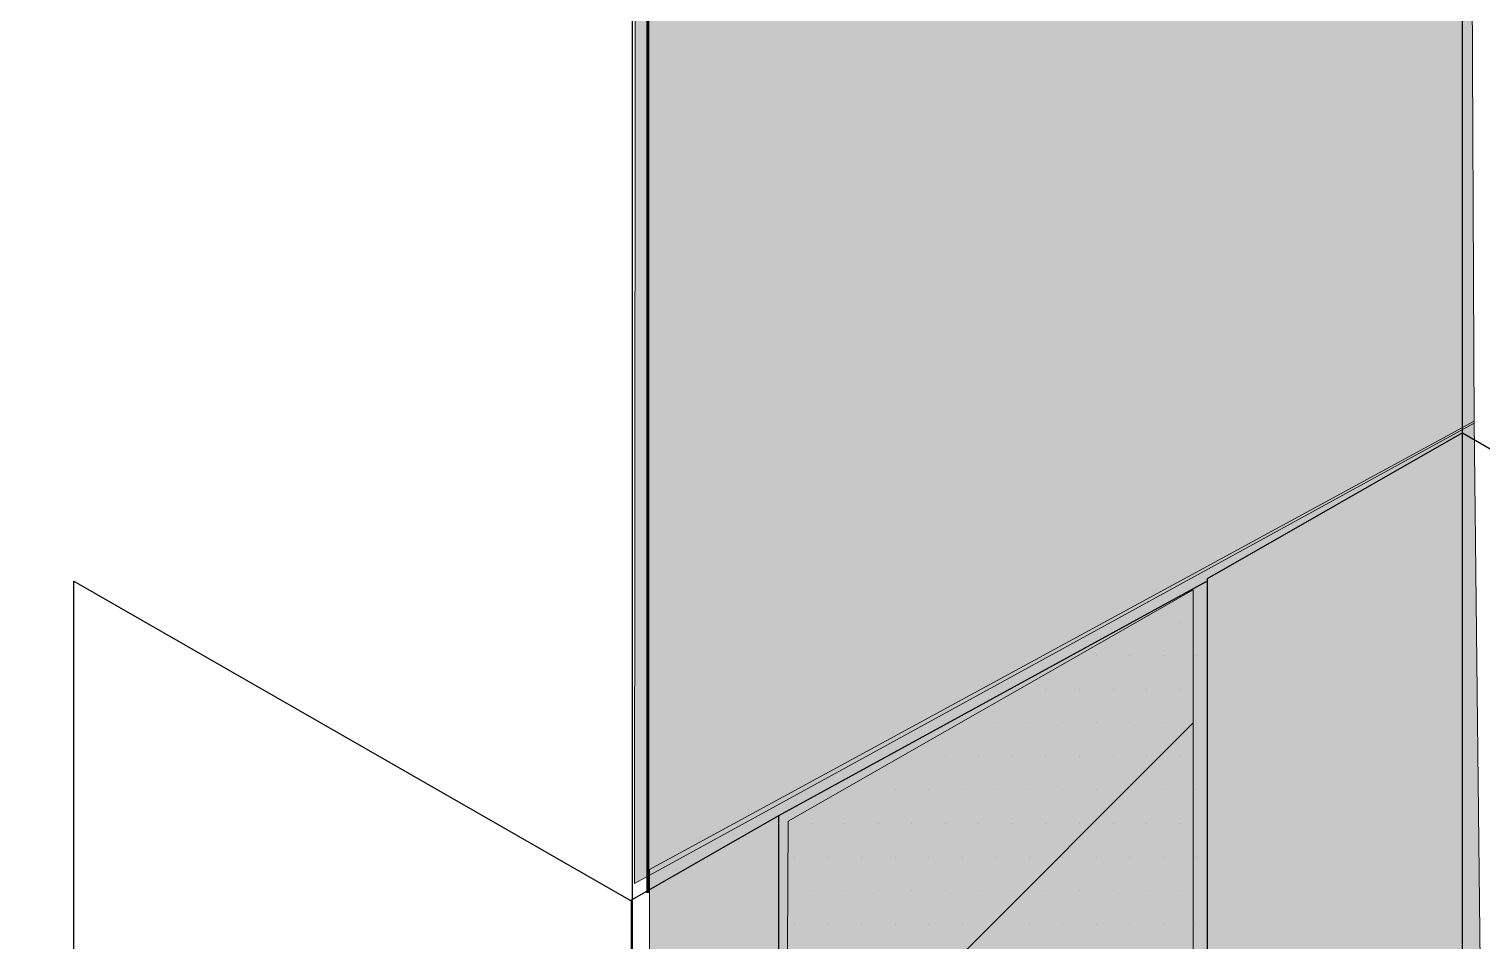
# Model space of a CAD drawing. Extents: x -1328 to 5679, y -4611 to 1603.
# Drawn here: x 223.9 to 282.4, y 983.2 to 1019.9 of the extents above; entities that cross this region are included whole.
import ezdxf

# ---------------------------------------------------------------- set-up
doc = ezdxf.new("R2010")
doc.units = 0
doc.header["$MEASUREMENT"] = 0
for name, color, linetype, lineweight in [('.ATI-HATCH', 7, 'Continuous', 0), ('G-ANNO-TTLB', 7, 'Continuous', 0), ('Layer 12', 7, 'Continuous', 0), ('TYVEK', 7, 'Continuous', 0)]:
    doc.layers.add(name, color=color, linetype=linetype, lineweight=lineweight)

# ---------------------------------------------------------------- blocks, each defined once
blk = doc.blocks.new('Block_250')
at = {"layer": '.ATI-HATCH'}
blk.add_open_spline([(271.299, 997.703), (271.299, 997.703), (254.051, 988.251), (254.051, 988.251), (254.051, 988.251), (254.051, 959.994), (254.051, 959.994), (254.051, 959.994), (271.299, 969.707), (271.299, 969.707), (271.299, 969.707), (271.299, 997.703), (271.299, 997.703)], degree=3, knots=[0, 0, 0, 0, 1, 1, 1, 2, 2, 2, 3, 3, 3, 4, 4, 4, 4], dxfattribs=at)
at = {"layer": '.ATI-HATCH', "color": 8, "lineweight": 0, "true_color": 0x808080}
for points in [[(270.891, 997.393), (270.891, 997.393), (270.891, 997.393), (270.891, 997.393)], [(268.866, 996.043), (268.866, 996.043), (268.866, 996.043), (268.866, 996.043)], [(270.216, 996.043), (270.216, 996.043), (270.216, 996.043), (270.216, 996.043)], [(266.841, 994.693), (266.841, 994.693), (266.841, 994.693), (266.841, 994.693)], [(268.191, 994.693), (268.191, 994.693), (268.191, 994.693), (268.191, 994.693)], [(269.541, 994.693), (269.541, 994.693), (269.541, 994.693), (269.541, 994.693)], [(270.891, 994.693), (270.891, 994.693), (270.891, 994.693), (270.891, 994.693)], [(263.465, 993.342), (263.465, 993.342), (263.465, 993.342), (263.465, 993.342)], [(264.815, 993.342), (264.815, 993.342), (264.815, 993.342), (264.815, 993.342)], [(266.166, 993.342), (266.166, 993.342), (266.166, 993.342), (266.166, 993.342)], [(267.516, 993.342), (267.516, 993.342), (267.516, 993.342), (267.516, 993.342)], [(268.866, 993.342), (268.866, 993.342), (268.866, 993.342), (268.866, 993.342)], [(270.216, 993.342), (270.216, 993.342), (270.216, 993.342), (270.216, 993.342)], [(261.44, 991.992), (261.44, 991.992), (261.44, 991.992), (261.44, 991.992)], [(262.79, 991.992), (262.79, 991.992), (262.79, 991.992), (262.79, 991.992)], [(264.14, 991.992), (264.14, 991.992), (264.14, 991.992), (264.14, 991.992)], [(265.491, 991.992), (265.491, 991.992), (265.491, 991.992), (265.491, 991.992)], [(266.841, 991.992), (266.841, 991.992), (266.841, 991.992), (266.841, 991.992)], [(268.191, 991.992), (268.191, 991.992), (268.191, 991.992), (268.191, 991.992)], [(269.541, 991.992), (269.541, 991.992), (269.541, 991.992), (269.541, 991.992)], [(270.891, 991.992), (270.891, 991.992), (270.891, 991.992), (270.891, 991.992)], [(259.415, 990.642), (259.415, 990.642), (259.415, 990.642), (259.415, 990.642)], [(260.765, 990.642), (260.765, 990.642), (260.765, 990.642), (260.765, 990.642)], [(262.115, 990.642), (262.115, 990.642), (262.115, 990.642), (262.115, 990.642)], [(263.465, 990.642), (263.465, 990.642), (263.465, 990.642), (263.465, 990.642)], [(264.815, 990.642), (264.815, 990.642), (264.815, 990.642), (264.815, 990.642)], [(266.166, 990.642), (266.166, 990.642), (266.166, 990.642), (266.166, 990.642)], [(267.516, 990.642), (267.516, 990.642), (267.516, 990.642), (267.516, 990.642)], [(268.866, 990.642), (268.866, 990.642), (268.866, 990.642), (268.866, 990.642)], [(270.216, 990.642), (270.216, 990.642), (270.216, 990.642), (270.216, 990.642)], [(256.039, 989.292), (256.039, 989.292), (256.039, 989.292), (256.039, 989.292)], [(257.389, 989.292), (257.389, 989.292), (257.389, 989.292), (257.389, 989.292)], [(258.74, 989.292), (258.74, 989.292), (258.74, 989.292), (258.74, 989.292)], [(260.09, 989.292), (260.09, 989.292), (260.09, 989.292), (260.09, 989.292)], [(261.44, 989.292), (261.44, 989.292), (261.44, 989.292), (261.44, 989.292)], [(262.79, 989.292), (262.79, 989.292), (262.79, 989.292), (262.79, 989.292)], [(264.14, 989.292), (264.14, 989.292), (264.14, 989.292), (264.14, 989.292)], [(265.491, 989.292), (265.491, 989.292), (265.491, 989.292), (265.491, 989.292)], [(266.841, 989.292), (266.841, 989.292), (266.841, 989.292), (266.841, 989.292)], [(268.191, 989.292), (268.191, 989.292), (268.191, 989.292), (268.191, 989.292)], [(269.541, 989.292), (269.541, 989.292), (269.541, 989.292), (269.541, 989.292)], [(270.891, 989.292), (270.891, 989.292), (270.891, 989.292), (270.891, 989.292)], [(255.364, 987.942), (255.364, 987.942), (255.364, 987.942), (255.364, 987.942)], [(256.714, 987.942), (256.714, 987.942), (256.714, 987.942), (256.714, 987.942)], [(258.064, 987.942), (258.064, 987.942), (258.064, 987.942), (258.064, 987.942)], [(259.415, 987.942), (259.415, 987.942), (259.415, 987.942), (259.415, 987.942)], [(260.765, 987.942), (260.765, 987.942), (260.765, 987.942), (260.765, 987.942)], [(262.115, 987.942), (262.115, 987.942), (262.115, 987.942), (262.115, 987.942)], [(263.465, 987.942), (263.465, 987.942), (263.465, 987.942), (263.465, 987.942)], [(264.815, 987.942), (264.815, 987.942), (264.815, 987.942), (264.815, 987.942)], [(266.166, 987.942), (266.166, 987.942), (266.166, 987.942), (266.166, 987.942)], [(267.516, 987.942), (267.516, 987.942), (267.516, 987.942), (267.516, 987.942)], [(268.866, 987.942), (268.866, 987.942), (268.866, 987.942), (268.866, 987.942)], [(270.216, 987.942), (270.216, 987.942), (270.216, 987.942), (270.216, 987.942)], [(254.689, 986.591), (254.689, 986.591), (254.689, 986.591), (254.689, 986.591)], [(256.039, 986.591), (256.039, 986.591), (256.039, 986.591), (256.039, 986.591)], [(257.389, 986.591), (257.389, 986.591), (257.389, 986.591), (257.389, 986.591)], [(258.74, 986.591), (258.74, 986.591), (258.74, 986.591), (258.74, 986.591)], [(260.09, 986.591), (260.09, 986.591), (260.09, 986.591), (260.09, 986.591)], [(261.44, 986.591), (261.44, 986.591), (261.44, 986.591), (261.44, 986.591)], [(262.79, 986.591), (262.79, 986.591), (262.79, 986.591), (262.79, 986.591)], [(264.14, 986.591), (264.14, 986.591), (264.14, 986.591), (264.14, 986.591)], [(265.491, 986.591), (265.491, 986.591), (265.491, 986.591), (265.491, 986.591)], [(266.841, 986.591), (266.841, 986.591), (266.841, 986.591), (266.841, 986.591)], [(268.191, 986.591), (268.191, 986.591), (268.191, 986.591), (268.191, 986.591)], [(269.541, 986.591), (269.541, 986.591), (269.541, 986.591), (269.541, 986.591)], [(270.891, 986.591), (270.891, 986.591), (270.891, 986.591), (270.891, 986.591)], [(255.364, 985.241), (255.364, 985.241), (255.364, 985.241), (255.364, 985.241)], [(256.714, 985.241), (256.714, 985.241), (256.714, 985.241), (256.714, 985.241)], [(258.064, 985.241), (258.064, 985.241), (258.064, 985.241), (258.064, 985.241)], [(259.415, 985.241), (259.415, 985.241), (259.415, 985.241), (259.415, 985.241)], [(260.765, 985.241), (260.765, 985.241), (260.765, 985.241), (260.765, 985.241)], [(262.115, 985.241), (262.115, 985.241), (262.115, 985.241), (262.115, 985.241)], [(263.465, 985.241), (263.465, 985.241), (263.465, 985.241), (263.465, 985.241)], [(264.815, 985.241), (264.815, 985.241), (264.815, 985.241), (264.815, 985.241)], [(266.166, 985.241), (266.166, 985.241), (266.166, 985.241), (266.166, 985.241)], [(267.516, 985.241), (267.516, 985.241), (267.516, 985.241), (267.516, 985.241)], [(268.866, 985.241), (268.866, 985.241), (268.866, 985.241), (268.866, 985.241)], [(270.216, 985.241), (270.216, 985.241), (270.216, 985.241), (270.216, 985.241)], [(254.689, 983.891), (254.689, 983.891), (254.689, 983.891), (254.689, 983.891)], [(256.039, 983.891), (256.039, 983.891), (256.039, 983.891), (256.039, 983.891)], [(257.389, 983.891), (257.389, 983.891), (257.389, 983.891), (257.389, 983.891)], [(258.74, 983.891), (258.74, 983.891), (258.74, 983.891), (258.74, 983.891)], [(260.09, 983.891), (260.09, 983.891), (260.09, 983.891), (260.09, 983.891)], [(261.44, 983.891), (261.44, 983.891), (261.44, 983.891), (261.44, 983.891)], [(262.79, 983.891), (262.79, 983.891), (262.79, 983.891), (262.79, 983.891)], [(264.14, 983.891), (264.14, 983.891), (264.14, 983.891), (264.14, 983.891)], [(265.491, 983.891), (265.491, 983.891), (265.491, 983.891), (265.491, 983.891)], [(266.841, 983.891), (266.841, 983.891), (266.841, 983.891), (266.841, 983.891)], [(268.191, 983.891), (268.191, 983.891), (268.191, 983.891), (268.191, 983.891)], [(269.541, 983.891), (269.541, 983.891), (269.541, 983.891), (269.541, 983.891)], [(270.891, 983.891), (270.891, 983.891), (270.891, 983.891), (270.891, 983.891)]]:
    blk.add_open_spline(points, degree=3, dxfattribs=at)

msp = doc.modelspace()

# ---------------------------------------------------------------- hatches: boundary and pattern name
at = {"layer": 'G-ANNO-TTLB', "true_color": 0xff00ff, "transparency": 33554687}
h = msp.add_hatch(color=6, dxfattribs=at)
edge = h.paths.add_edge_path()
edge.add_spline(control_points=[(1625.998, -853.91), (1625.998, -853.91), (-1303.52, -853.91), (-1303.52, -853.91), (-1303.52, -853.91), (-1303.52, 1603.09), (-1303.52, 1603.09), (-1303.52, 1603.09), (1625.998, 1603.09), (1625.998, 1603.09), (1625.998, 1603.09), (1625.998, -853.91), (1625.998, -853.91)], knot_values=[0, 0, 0, 0, 1, 1, 1, 2, 2, 2, 3, 3, 3, 4, 4, 4, 4], degree=3, periodic=0)
edge = h.paths.add_edge_path()
edge.add_spline(control_points=[(-1294.52, 1594.09), (-1294.52, 1594.09), (-1294.52, -844.91), (-1294.52, -844.91), (-1294.52, -844.91), (1616.998, -844.91), (1616.998, -844.91), (1616.998, -844.91), (1616.998, 1594.09), (1616.998, 1594.09), (1616.998, 1594.09), (-1294.52, 1594.09), (-1294.52, 1594.09)], knot_values=[0, 0, 0, 0, 1, 1, 1, 2, 2, 2, 3, 3, 3, 4, 4, 4, 4], degree=3, periodic=0)
edge.add_line((-1294.52, 1594.09), (-1294.52, 1594.09))
at = {"layer": 'Layer 12', "true_color": 0x848484, "transparency": 33554495}
h = msp.add_hatch(color=252, dxfattribs=at)
h.dxf.hatch_style = 2
h.paths.add_polyline_path([(248.246, 985.529), (248.366, 1128.565), (281.569, 1108.956), (282.053, 1004.062)])
at = {"layer": 'Layer 12', "true_color": 0x848484, "transparency": 33554457}
h = msp.add_hatch(color=252, dxfattribs=at)
h.dxf.hatch_style = 2
h.paths.add_polyline_path([(282.36, 976.3), (248.887, 957.707), (248.852, 986.09), (282.053, 1004.138)])
at = {"layer": 'Layer 12', "true_color": 0x000000, "transparency": 33554687}
h = msp.add_hatch(dxfattribs=at)
h.set_pattern_fill('_U', color=18, scale=10, angle=44.99999, style=2, pattern_type=0)
h.set_pattern_definition([(45, (0, 0), (-7.07107, 7.07107), [])])
h.paths.add_polyline_path([(270.746, 969.707), (254.286, 960.095), (254.435, 988.034), (270.74, 997.355)])

# ---------------------------------------------------------------- linework, layer by layer
at = {"layer": 'G-ANNO-TTLB'}
for points in [[(1625.998, -853.91), (1625.998, -853.91), (-1303.52, -853.91), (-1303.52, -853.91), (-1303.52, -853.91), (-1303.52, 1603.09), (-1303.52, 1603.09), (-1303.52, 1603.09), (1625.998, 1603.09), (1625.998, 1603.09), (1625.998, 1603.09), (1625.998, -853.91), (1625.998, -853.91)], [(-1294.52, 1594.09), (-1294.52, 1594.09), (-1294.52, -844.91), (-1294.52, -844.91), (-1294.52, -844.91), (1616.998, -844.91), (1616.998, -844.91), (1616.998, -844.91), (1616.998, 1594.09), (1616.998, 1594.09), (1616.998, 1594.09), (-1294.52, 1594.09), (-1294.52, 1594.09)]]:
    msp.add_open_spline(points, degree=3, knots=[0, 0, 0, 0, 1, 1, 1, 2, 2, 2, 3, 3, 3, 4, 4, 4, 4], dxfattribs=at)
at = {"layer": 'Layer 12'}
for points in [[(248.246, 985.529), (248.366, 1128.565), (281.569, 1108.956), (282.053, 1004.062)], [(282.36, 976.3), (248.887, 957.707), (248.852, 986.09), (282.053, 1004.138)], [(270.746, 969.707), (254.286, 960.095), (254.435, 988.034), (270.74, 997.355)]]:
    msp.add_lwpolyline(points, close=True, dxfattribs=at)
at = {"layer": 'TYVEK', "color": 18, "lineweight": 60, "true_color": 0x000000}
msp.add_line((248.783, 985.15), (248.783, 1128.565), dxfattribs=at)
at = {"layer": 'TYVEK', "color": 18, "lineweight": 25, "true_color": 0x000000}
for p, q in [((248.177, 956.627), (248.177, 1128.091)), ((281.576, 975.436), (281.576, 1108.571))]:
    msp.add_line(p, q, dxfattribs=at)
at = {"layer": 'TYVEK', "color": 4, "lineweight": 25, "true_color": 0x00ffff}
for p, q in [((281.576, 1003.667), (271.299, 997.794)), ((281.576, 1003.667), (299.577, 993.274)), ((281.576, 975.585), (281.576, 1003.667)), ((271.299, 997.794), (271.299, 969.798)), ((225.687, 954.085), (225.687, 997.698)), ((225.687, 997.698), (248.123, 984.834)), ((271.299, 997.703), (254.051, 988.251)), ((271.299, 997.703), (271.299, 969.707)), ((254.051, 988.251), (248.073, 984.834)), ((254.051, 988.251), (254.051, 959.994)), ((248.123, 984.834), (248.123, 957.553))]:
    msp.add_line(p, q, dxfattribs=at)

# ---------------------------------------------------------------- block references
at = {"layer": '.ATI-HATCH'}
msp.add_blockref('Block_250', (0, 0), dxfattribs=at)

doc.saveas('drawing.dxf')
